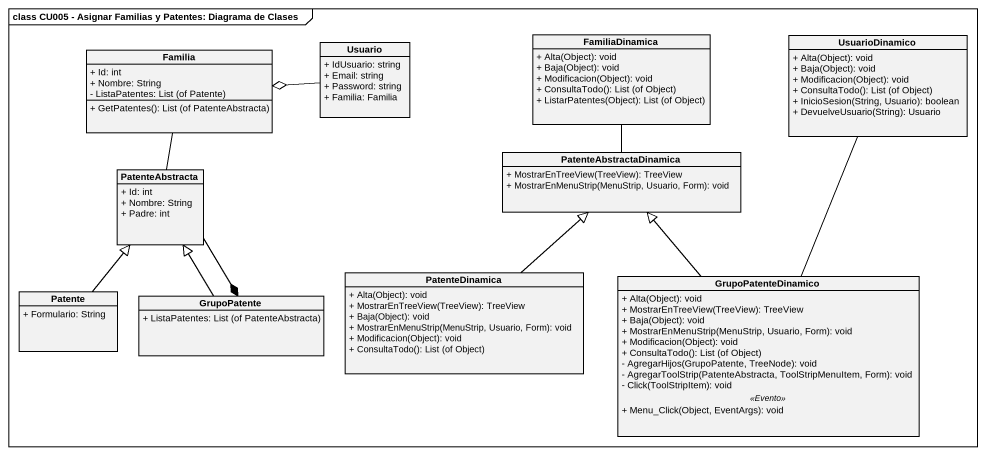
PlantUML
@startuml
mainframe class CU005 - Asignar Familias y Patentes: Diagrama de Clases
hide circle
hide empty members
skinparam classAttributeIconSize 0
class FamiliaDinamica {
  + Alta(Object): void
  + Baja(Object): void
  + Modificacion(Object): void
  + ConsultaTodo(): List (of Object)
  + ListarPatentes(Object): List (of Object)
}
class Familia {
  + Id: int
  + Nombre: String
  {field} - ListaPatentes: List (of Patente)
  + GetPatentes(): List (of PatenteAbstracta)
}
class Usuario {
  + IdUsuario: string
  + Email: string
  + Password: string
  + Familia: Familia
}
class UsuarioDinamico {
  + Alta(Object): void
  + Baja(Object): void
  + Modificacion(Object): void
  + ConsultaTodo(): List (of Object)
  + InicioSesion(String, Usuario): boolean
  + DevuelveUsuario(String): Usuario
}
class PatenteAbstracta {
  + Id: int
  + Nombre: String
  + Padre: int
}
class PatenteAbstractaDinamica {
  + MostrarEnTreeView(TreeView): TreeView
  + MostrarEnMenuStrip(MenuStrip, Usuario, Form): void
}
class Patente {
  + Formulario: String
}
class GrupoPatente {
  {field} + ListaPatentes: List (of PatenteAbstracta)
}
class PatenteDinamica {
  + Alta(Object): void
  + MostrarEnTreeView(TreeView): TreeView
  + Baja(Object): void
  + MostrarEnMenuStrip(MenuStrip, Usuario, Form): void
  + Modificacion(Object): void
  + ConsultaTodo(): List (of Object)
}
class GrupoPatenteDinamico {
  + Alta(Object): void
  + MostrarEnTreeView(TreeView): TreeView
  + Baja(Object): void
  + MostrarEnMenuStrip(MenuStrip, Usuario, Form): void
  + Modificacion(Object): void
  + ConsultaTodo(): List (of Object)
  - AgregarHijos(GrupoPatente, TreeNode): void
  - AgregarToolStrip(PatenteAbstracta, ToolStripMenuItem, Form): void
  - Click(ToolStripItem): void
  .. <<Evento>> ..
  + Menu_Click(Object, EventArgs): void
}
Usuario -left-o Familia
PatenteAbstracta -up- Familia
PatenteAbstracta --* GrupoPatente
PatenteAbstractaDinamica -up- FamiliaDinamica
Patente -up-|> PatenteAbstracta
GrupoPatente -up-|> PatenteAbstracta
PatenteDinamica -up-|> PatenteAbstractaDinamica
GrupoPatenteDinamico -up- UsuarioDinamico
GrupoPatenteDinamico -up-|> PatenteAbstractaDinamica
@enduml
